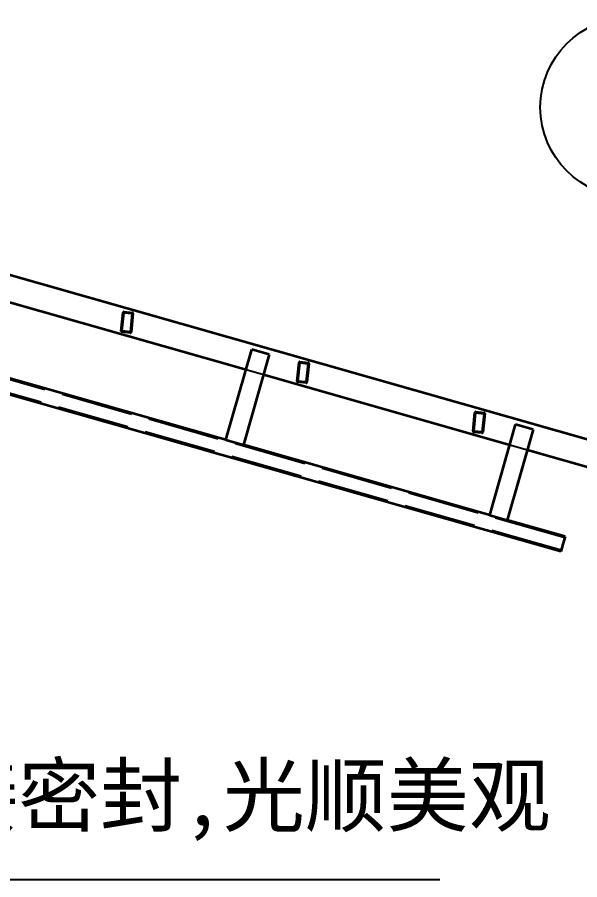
# Model space of a CAD drawing. Header units: millimetres. Extents: x -73083 to 81340, y -6859 to 6812.
# Drawn here: x -62139 to -61062, y -1486 to 166 of the extents above; entities that cross this region are included whole.
import ezdxf

# ---------------------------------------------------------------- set-up
doc = ezdxf.new("R2010")
doc.units = ezdxf.units.MM
doc.linetypes.add('AM_ISO02W050', pattern=[7.5, 6, -1.5])
doc.layers.add('AM_HID', color=1, linetype='AM_ISO02W050', lineweight=25)
doc.layers.add('word_dim', color=253, linetype='Continuous')
doc.styles.get("Standard").update_dxf_attribs({"font": 'romans.shx', "bigfont": 'bigfont.shx'})
doc.dimstyles.new('STANDARD 1-23', dxfattribs={"dimscale": 23, "dimtxt": 3.5, "dimasz": 3, "dimexe": 1, "dimexo": 0, "dimgap": 1, "dimtad": 3, "dimdsep": 46, "dimtxsty": 'Standard', "dimblk1": 'OPEN', "dimblk2": 'OPEN', "dimsah": 1, "dimcen": 0, "dimclrd": 256, "dimclre": 256, "dimclrt": 3, "dimazin": 2, "dimtfac": 1, "dimtmove": 0, "dimatfit": 3, "dimldrblk": 'OPEN', "dimfxl": 0, "dimtolj": 1, "dimtzin": 0, "dimlwd": 13, "dimlwe": 13, "dimarcsym": 0})

# ---------------------------------------------------------------- blocks, each defined once
blk = doc.blocks.new('aa1')
for p, q in [((0, 0), (-1, 0)), ((-0.4, 0.0667), (0, 0)), ((-0.4, -0.0667), (0, 0))]:
    blk.add_line(p, q)
blk = doc.blocks.new('aa2')
blk.add_circle((0, 0), 1)
blk = doc.blocks.new('*D1050')
at = {"layer": 'DEFPOINTS', "color": 0, "linetype": 'Continuous', "ltscale": 2}
for p in [(-60964.8, -6.7), (-60964.8, -6.7), (-59621.4, -559.8)]:
    blk.add_point(p, dxfattribs=at)
at = {"layer": 'word_dim', "linetype": 'Continuous', "lineweight": 13, "ltscale": 2}
blk.add_line((-59780.9, -494.2), (-60805.3, -72.4), dxfattribs=at)
at = {"layer": 'word_dim', "linetype": 'Continuous', "lineweight": 13, "ltscale": 2, "xscale": 172.5, "yscale": 172.5, "zscale": 172.5}
for name, p, rotation in [('aa2', (-60964.8, -6.7), 157.6212781579866), ('aa1', (-59621.4, -559.8), 337.6212781579866)]:
    blk.add_blockref(name, p, dxfattribs=dict(at, rotation=rotation))
at = {"layer": 'word_dim', "color": 3, "linetype": 'Continuous', "ltscale": 2, "insert": (-60293.1, -283.3), "char_height": 0.000023, "attachment_point": 5, "rotation": 337.6213}
blk.add_mtext('\\A1;1452.84', dxfattribs=at)
blk = doc.blocks.new('_Open')
at = {"color": 0, "lineweight": -2}
for p, q in [((-1, 0.1667), (0, 0)), ((-1, -0.1667), (0, 0)), ((0, 0), (-1, 0))]:
    blk.add_line(p, q, dxfattribs=at)

msp = doc.modelspace()

# ---------------------------------------------------------------- linework, layer by layer
at = {"color": 7, "lineweight": 35, "ltscale": 23}
for p, q in [((-60254.111, -869.32953), (-62636.37419, -190.74531)), ((-62171.91764, -375.034), (-61700.66325, -509.27009)), ((-61739.01628, -643.91425), (-61689.70524, -470.80036)), ((-61656.04411, -480.38862), (-61689.70524, -470.80036)), ((-61656.04411, -480.38862), (-61705.35563, -653.50251)), ((-61739.01628, -643.91352), (-62210.27067, -509.67743)), ((-61739.01628, -643.91425), (-62210.27067, -509.67817)), ((-61098.05827, -857.68354), (-62295.42887, -516.6142)), ((-61667.00212, -518.85834), (-61195.74772, -653.09443)), ((-61234.10124, -787.73871), (-61184.78971, -614.6247)), ((-61151.12858, -624.21308), (-61200.44011, -797.32685)), ((-61151.12858, -624.21308), (-61184.78971, -614.6247)), ((-61739.01628, -643.91425), (-61705.35563, -653.50251)), ((-61234.10124, -787.73798), (-61705.35563, -653.5019)), ((-61234.10124, -787.73871), (-61705.35563, -653.50251)), ((-61162.08659, -662.68281), (-60267.80827, -917.41669)), ((-61234.10124, -787.73871), (-61200.44011, -797.32685)), ((-61089.83952, -828.83075), (-61200.44011, -797.32612)), ((-61089.83952, -828.83124), (-61200.44011, -797.32685)), ((-61089.83952, -828.83124), (-61093.94889, -843.25751)), ((-61093.94889, -843.25751), (-61098.05827, -857.68354))]:
    msp.add_line(p, q, dxfattribs=at)
at = {"layer": 'AM_HID', "ltscale": 23}
for p, q in [((-61090.52409, -831.23505), (-62821.66276, -338.12287)), ((-61090.52409, -831.23554), (-62821.66276, -338.12348)), ((-61097.37272, -855.27875), (-62828.51139, -362.16645)), ((-61097.37272, -855.27924), (-62828.51139, -362.16694)), ((-61098.05729, -857.68305), (-62829.19596, -364.57087)), ((-61939.93473, -435.4267), (-61936.23454, -399.61738)), ((-61937.39665, -435.18647), (-61933.79899, -400.37177)), ((-61934.03971, -397.83368), (-61918.12419, -399.47822)), ((-61933.79899, -400.37177), (-61918.87858, -401.91352)), ((-61918.87858, -401.91352), (-61922.47624, -436.72822)), ((-61916.3405, -401.67304), (-61920.04069, -437.48237)), ((-61922.23552, -439.2663), (-61938.15104, -437.62177)), ((-61922.47624, -436.72822), (-61937.39665, -435.18647)), ((-61603.32438, -531.30976), (-61599.62419, -495.50043)), ((-61597.42936, -493.7165), (-61581.51384, -495.36103)), ((-61700.66325, -509.27009), (-61667.00212, -518.85834)), ((-61600.7863, -531.06928), (-61597.18913, -496.2547)), ((-61597.18913, -496.2547), (-61582.26823, -497.79645)), ((-61582.26823, -497.79645), (-61585.86589, -532.61103)), ((-61579.73014, -497.5561), (-61583.43034, -533.36542)), ((-61585.62565, -535.14924), (-61601.54069, -533.5047)), ((-61585.86589, -532.61103), (-61600.7863, -531.06928)), ((-61266.71452, -627.19257), (-61263.01432, -591.38324)), ((-61264.17643, -626.95221), (-61260.57878, -592.13764)), ((-61260.81901, -589.59943), (-61244.90397, -591.24408)), ((-61260.57878, -592.13764), (-61245.65788, -593.67939)), ((-61245.65788, -593.67939), (-61249.25553, -628.49408)), ((-61243.11979, -593.43891), (-61246.81999, -629.24823)), ((-61249.25553, -628.49408), (-61264.17643, -626.95221)), ((-61705.35563, -653.5019), (-61739.01628, -643.91352)), ((-61705.35563, -653.50251), (-61739.01628, -643.91425)), ((-61249.0153, -631.03217), (-61264.93034, -629.38764)), ((-61195.74772, -653.09443), (-61162.08659, -662.68281)), ((-61200.44011, -797.32612), (-61234.10124, -787.73798)), ((-61200.44011, -797.32685), (-61234.10124, -787.73871))]:
    msp.add_line(p, q, dxfattribs=at)
for centre, start, end in [((-61934.24528, -399.82294), 84.10047442, 174.10047009), ((-61918.32975, -401.46747), 354.10047576, 84.10047442), ((-61937.94548, -435.63227), 174.10047009, 264.10047624), ((-61922.02995, -437.2768), 264.10047624, 354.10047576), ((-61597.63493, -495.706), 84.10047442, 174.10047009), ((-61581.7194, -497.35053), 354.10047576, 84.10047442), ((-61601.33512, -531.51532), 174.10047009, 264.10047624), ((-61585.4196, -533.15986), 264.10047624, 354.10047576), ((-61261.02507, -591.58881), 84.10047442, 174.10047009), ((-61245.10905, -593.23334), 354.10047576, 84.10047442), ((-61264.72526, -627.39814), 174.10047009, 264.10047624), ((-61248.80925, -629.04267), 264.10047624, 354.10047576)]:
    msp.add_arc(centre, 2, start, end, dxfattribs=at)
at = {"layer": 'word_dim', "linetype": 'Continuous', "ltscale": 2}
msp.add_line((-61329.85072, -1486.40181), (-63273.31572, -1486.40181), dxfattribs=at)

# ---------------------------------------------------------------- texts
at = {"layer": 'word_dim', "color": 3, "linetype": 'Continuous', "ltscale": 5, "insert": (-63234.7466, -1267.23546), "char_height": 115, "width": 2383.1369499, "attachment_point": 1}
msp.add_mtext('{\\fSimSun|b0|i0|c134|p2;所有搭接处焊接密封,光顺美观}', dxfattribs=at)

# ---------------------------------------------------------------- dimensions: what is measured, and where the dimension line sits
at = {"layer": 'word_dim', "color": 3, "linetype": 'Continuous', "ltscale": 2}
dim = msp.add_aligned_dim(p1=(-59621.42049, -559.82607), p2=(-60964.84799, -6.68879), distance=0, dimstyle='STANDARD 1-23', override={"dimtxt": 1e-06, "dimasz": 7.5, "dimgap": 0, "dimblk1": 'aa1', "dimblk2": 'aa2', "dimse1": 1, "dimse2": 1}, dxfattribs=at)
dim.commit()
dim.dimension.update_dxf_attribs({"geometry": '*D1050', "text_midpoint": (-60293.13424, -283.25742)})

doc.saveas('drawing.dxf')
